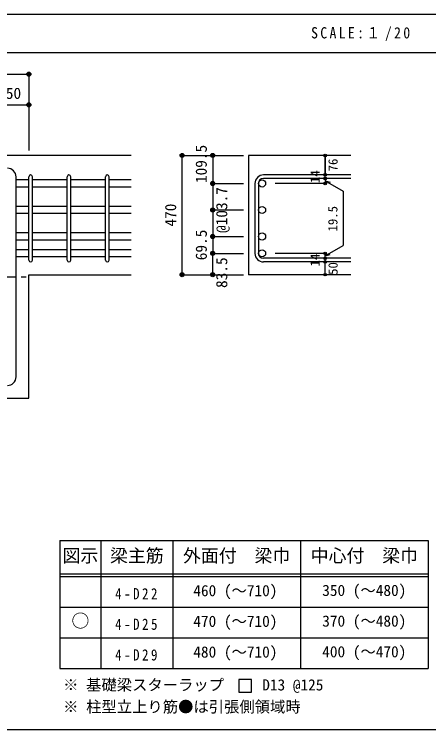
# Model space of a CAD drawing. Units: millimetres at full size, sheet at 1:20; some dimension numbers follow another scale. Extents: x -3982 to 3969, y -2797 to 2801.
# Drawn here: x 786 to 2409, y 2 to 2801 of the extents above; entities that cross this region are included whole.
import ezdxf
from ezdxf.enums import TextEntityAlignment as Align

# ---------------------------------------------------------------- set-up
doc = ezdxf.new("R2010")
doc.units = ezdxf.units.MM
doc.header["$LTSCALE"] = 20
doc.header["$PDMODE"] = 32
doc.header["$PDSIZE"] = 10
doc.linetypes.add('CHAIN1', pattern=[8, 5, -1, 1, -1])
for name, color, linetype in [('6-1_躯体線', 2, 'Continuous'), ('6-4_フープ', 7, 'Continuous'), ('6-5_梁主筋', 7, 'Continuous'), ('6-6_S.T.P.', 7, 'Continuous'), ('6-7_文字', 7, 'Continuous'), ('6-D_寸法', 4, 'Continuous'), ('6-E_枠', 7, 'Continuous'), ('F-0_枠', 6, 'Continuous')]:
    doc.layers.add(name, color=color, linetype=linetype)
doc.styles.add('ＭＳ ゴシック', font='')
doc.styles.get('ＭＳ ゴシック').set_extended_font_data('MS Gothic')

msp = doc.modelspace()

# ---------------------------------------------------------------- linework, layer by layer
at = {"layer": '6-1_躯体線'}
for p, q in [((1243.29, 2248.59), (-106.71, 2248.59)), ((2103.29, 2248.59), (1703.29, 2248.59)), ((1703.29, 2248.59), (1703.29, 1782.09)), ((843.29, 1782.09), (1243.29, 1782.09)), ((843.29, 1298.59), (843.29, 1782.09)), ((2103.29, 1782.09), (1703.29, 1782.09)), ((550.79, 1298.59), (843.29, 1298.59))]:
    msp.add_line(p, q, dxfattribs=at)
at = {"layer": '6-4_フープ'}
msp.add_line((793.29, 1382.09), (793.29, 2165.09), dxfattribs=at)
for centre, start, end in [((759.79, 2165.09), 0, 90), ((759.79, 1382.09), 270, 0)]:
    msp.add_arc(centre, 33.5, start, end, dxfattribs=at)
at = {"layer": '6-5_梁主筋'}
for p, q in [((843.29, 2152.98), (793.29, 2152.98)), ((993.29, 2152.98), (857.29, 2152.98)), ((1143.29, 2152.98), (1007.29, 2152.98)), ((1243.29, 2152.98), (1157.29, 2152.98)), ((843.29, 2124.98), (793.29, 2124.98)), ((993.29, 2124.98), (857.29, 2124.98)), ((1143.29, 2124.98), (1007.29, 2124.98)), ((1243.29, 2124.98), (1157.29, 2124.98)), ((843.29, 2049.28), (793.29, 2049.28)), ((993.29, 2049.28), (857.29, 2049.28)), ((1143.29, 2049.28), (1007.29, 2049.28)), ((1243.29, 2049.28), (1157.29, 2049.28)), ((843.29, 2021.28), (793.29, 2021.28)), ((993.29, 2021.28), (857.29, 2021.28)), ((1143.29, 2021.28), (1007.29, 2021.28)), ((1243.29, 2021.28), (1157.29, 2021.28)), ((843.29, 1945.59), (793.29, 1945.59)), ((993.29, 1945.59), (857.29, 1945.59)), ((1143.29, 1945.59), (1007.29, 1945.59)), ((1243.29, 1945.59), (1157.29, 1945.59)), ((843.29, 1917.59), (793.29, 1917.59)), ((993.29, 1917.59), (857.29, 1917.59)), ((1143.29, 1917.59), (1007.29, 1917.59)), ((1243.29, 1917.59), (1157.29, 1917.59)), ((843.29, 1879.59), (793.29, 1879.59)), ((993.29, 1879.59), (857.29, 1879.59)), ((1143.29, 1879.59), (1007.29, 1879.59)), ((1243.29, 1879.59), (1157.29, 1879.59)), ((843.29, 1851.59), (793.29, 1851.59)), ((993.29, 1851.59), (857.29, 1851.59)), ((1143.29, 1851.59), (1007.29, 1851.59)), ((1243.29, 1851.59), (1157.29, 1851.59))]:
    msp.add_line(p, q, dxfattribs=at)
at = {"layer": '6-5_梁主筋', "color": 3}
for centre in [(1756.29, 2138.98), (1756.29, 2035.28), (1756.29, 1931.59), (1756.29, 1865.59)]:
    msp.add_circle(centre, 14, dxfattribs=at)
at = {"layer": '6-6_S.T.P.'}
for p, q in [((843.29, 1839.09), (843.29, 2165.48)), ((857.29, 1839.09), (857.29, 2165.48)), ((993.29, 1839.09), (993.29, 2165.48)), ((1007.29, 1839.09), (1007.29, 2165.48)), ((1143.29, 1839.09), (1143.29, 2165.48)), ((1157.29, 1839.09), (1157.29, 2165.48)), ((2103.29, 2172.48), (1761.79, 2172.48)), ((2103.29, 2158.48), (1761.79, 2158.48)), ((1728.29, 2138.98), (1728.29, 1865.59)), ((1742.29, 2138.98), (1742.29, 1865.59)), ((2103.29, 1846.09), (1761.79, 1846.09)), ((2103.29, 1832.09), (1761.79, 1832.09))]:
    msp.add_line(p, q, dxfattribs=at)
for centre, radius, start, end in [((850.29, 2165.48), 7, 0, 180), ((850.29, 2165.48), 7, 0, 180), ((850.29, 2165.48), 7, 0, 180), ((850.29, 2165.48), 7, 0, 180), ((1000.29, 2165.48), 7, 0, 180), ((1150.29, 2165.48), 7, 0, 180), ((1761.79, 2138.98), 33.5, 90, 180), ((1761.79, 2138.98), 19.5, 90, 180), ((1761.79, 1865.59), 33.5, 180, 270), ((1761.79, 1865.59), 19.5, 180, 270), ((850.29, 1839.09), 7, 180, 0), ((850.29, 1839.09), 7, 180, 0), ((850.29, 1839.09), 7, 180, 0), ((850.29, 1839.09), 7, 180, 0), ((1000.29, 1839.09), 7, 180, 0), ((1150.29, 1839.09), 7, 180, 0)]:
    msp.add_arc(centre, radius, start, end, dxfattribs=at)
at = {"layer": '6-7_文字'}
msp.add_lwpolyline([(1665.39, 148.48), (1715.39, 148.48), (1715.39, 198.48), (1665.39, 198.48)], close=True, dxfattribs=at)
at = {"layer": '6-D_寸法'}
for p, q in [((-106.71, 2566.62), (843.29, 2566.62)), ((843.29, 2566.62), (843.29, 2446.62)), ((843.29, 2446.62), (843.29, 2268.59)), ((1443.29, 2248.59), (1563.29, 2248.59)), ((1443.29, 2248.59), (1563.29, 2248.59)), ((1443.29, 2248.59), (1563.29, 2248.59)), ((1443.29, 1782.09), (1443.29, 2248.59)), ((1443.29, 1782.09), (1443.29, 2248.59)), ((1563.29, 2248.59), (1683.29, 2248.59)), ((1563.29, 2248.59), (1683.29, 2248.59)), ((1563.29, 2248.59), (1563.29, 2138.98)), ((1563.29, 2248.59), (1683.29, 2248.59)), ((2003.29, 2158.48), (2003.29, 2172.48)), ((2003.29, 2158.48), (2003.29, 2138.98)), ((1563.29, 2138.98), (1683.29, 2138.98)), ((1563.29, 2138.98), (1683.29, 2138.98)), ((2003.29, 2138.98), (1807.2, 2138.98)), ((2003.29, 2148.73), (2073.35, 2108.28)), ((2003.29, 2148.73), (2022.61, 2143.55)), ((2073.35, 2108.28), (2073.35, 1896.29)), ((1563.29, 2035.28), (1683.29, 2035.28)), ((1563.29, 1931.59), (1683.29, 1931.59)), ((1563.29, 1931.59), (1683.29, 1931.59)), ((2003.29, 1855.84), (2073.35, 1896.29)), ((1563.29, 1865.59), (1683.29, 1865.59)), ((1563.29, 1865.59), (1683.29, 1865.59)), ((2003.29, 1865.59), (1807.2, 1865.59)), ((2003.29, 1846.09), (2003.29, 1865.59)), ((2003.29, 1855.84), (2022.61, 1861.02)), ((2003.29, 1832.09), (2003.29, 1846.09)), ((2003.29, 1782.09), (2003.29, 1832.09)), ((1563.29, 1782.09), (1683.29, 1782.09))]:
    msp.add_line(p, q, dxfattribs=at)
at = {"layer": '6-D_寸法', "linetype": 'CHAIN1'}
msp.add_line((-106.71, 1773.59), (843.29, 1773.59), dxfattribs=at)
at = {"layer": '6-D_寸法'}
for points in [[(693.29, 2446.62), (843.29, 2446.62), (843.29, 2268.59)], [(2003.29, 2172.48), (2003.29, 2248.59), (2003.29, 2172.48)], [(1563.29, 2138.98), (1563.29, 2035.28), (1563.29, 1931.59), (1563.29, 1865.59)], [(1443.29, 1782.09), (1563.29, 1782.09), (1563.29, 1865.59)]]:
    msp.add_lwpolyline(points, dxfattribs=at)
for centre, radius in [((843.29, 2566.62), 8), ((843.29, 2566.62), 7.2), ((843.29, 2566.62), 6.4), ((843.29, 2566.62), 5.6), ((843.29, 2566.62), 4.8), ((843.29, 2566.62), 4), ((843.29, 2566.62), 3.2), ((843.29, 2566.62), 2.4), ((843.29, 2566.62), 1.6), ((843.29, 2566.62), 0.8), ((843.29, 2446.62), 8), ((843.29, 2446.62), 7.2), ((843.29, 2446.62), 6.4), ((843.29, 2446.62), 5.6), ((843.29, 2446.62), 4.8), ((843.29, 2446.62), 4), ((843.29, 2446.62), 3.2), ((843.29, 2446.62), 2.4), ((843.29, 2446.62), 1.6), ((843.29, 2446.62), 0.8), ((1443.29, 2248.59), 8), ((1443.29, 2248.59), 7.2), ((1443.29, 2248.59), 6.4), ((1443.29, 2248.59), 5.6), ((1443.29, 2248.59), 4.8), ((1443.29, 2248.59), 4), ((1443.29, 2248.59), 3.2), ((1443.29, 2248.59), 2.4), ((1443.29, 2248.59), 1.6), ((1443.29, 2248.59), 0.8), ((1563.29, 2248.59), 8), ((1563.29, 2248.59), 7.2), ((1563.29, 2248.59), 6.4), ((1563.29, 2248.59), 5.6), ((1563.29, 2248.59), 4.8), ((1563.29, 2248.59), 4), ((1563.29, 2248.59), 3.2), ((1563.29, 2248.59), 2.4), ((1563.29, 2248.59), 1.6), ((1563.29, 2248.59), 0.8), ((2003.29, 2248.59), 4), ((2003.29, 2248.59), 3.6), ((2003.29, 2248.59), 3.2), ((2003.29, 2248.59), 2.8), ((2003.29, 2248.59), 2.4), ((2003.29, 2248.59), 2), ((2003.29, 2248.59), 1.6), ((2003.29, 2248.59), 1.2), ((2003.29, 2248.59), 0.8), ((2003.29, 2248.59), 0.4), ((2003.29, 2172.48), 4), ((2003.29, 2158.48), 4), ((2003.29, 2172.48), 3.6), ((2003.29, 2158.48), 3.6), ((2003.29, 2172.48), 3.2), ((2003.29, 2158.48), 3.2), ((2003.29, 2172.48), 2.8), ((2003.29, 2158.48), 2.8), ((2003.29, 2172.48), 2.4), ((2003.29, 2158.48), 2.4), ((2003.29, 2172.48), 2), ((2003.29, 2158.48), 2), ((2003.29, 2172.48), 1.6), ((2003.29, 2158.48), 1.6), ((2003.29, 2172.48), 1.2), ((2003.29, 2158.48), 1.2), ((2003.29, 2172.48), 0.8), ((2003.29, 2158.48), 0.8), ((2003.29, 2172.48), 0.4), ((2003.29, 2158.48), 0.4), ((1563.29, 2138.98), 8), ((1563.29, 2138.98), 7.2), ((1563.29, 2138.98), 6.4), ((1563.29, 2138.98), 5.6), ((1563.29, 2138.98), 4.8), ((1563.29, 2138.98), 4), ((1563.29, 2138.98), 3.2), ((1563.29, 2138.98), 2.4), ((1563.29, 2138.98), 1.6), ((1563.29, 2138.98), 0.8), ((2003.29, 2138.98), 4), ((2003.29, 2138.98), 3.6), ((2003.29, 2138.98), 3.2), ((2003.29, 2138.98), 2.8), ((2003.29, 2138.98), 2.4), ((2003.29, 2138.98), 2), ((2003.29, 2138.98), 1.6), ((2003.29, 2138.98), 1.2), ((2003.29, 2138.98), 0.8), ((2003.29, 2138.98), 0.4), ((1563.29, 2035.28), 8), ((1563.29, 2035.28), 7.2), ((1563.29, 2035.28), 6.4), ((1563.29, 2035.28), 5.6), ((1563.29, 2035.28), 4.8), ((1563.29, 2035.28), 4), ((1563.29, 2035.28), 3.2), ((1563.29, 2035.28), 2.4), ((1563.29, 2035.28), 1.6), ((1563.29, 2035.28), 0.8), ((1563.29, 1931.59), 8), ((1563.29, 1931.59), 7.2), ((1563.29, 1931.59), 6.4), ((1563.29, 1931.59), 5.6), ((1563.29, 1931.59), 4.8), ((1563.29, 1931.59), 4), ((1563.29, 1931.59), 3.2), ((1563.29, 1931.59), 2.4), ((1563.29, 1931.59), 1.6), ((1563.29, 1931.59), 0.8), ((1563.29, 1865.59), 8), ((1563.29, 1865.59), 7.2), ((1563.29, 1865.59), 6.4), ((1563.29, 1865.59), 5.6), ((1563.29, 1865.59), 4.8), ((1563.29, 1865.59), 4), ((1563.29, 1865.59), 3.2), ((1563.29, 1865.59), 2.4), ((1563.29, 1865.59), 1.6), ((1563.29, 1865.59), 0.8), ((2003.29, 1865.59), 4), ((2003.29, 1846.09), 4), ((2003.29, 1865.59), 3.6), ((2003.29, 1846.09), 3.6), ((2003.29, 1865.59), 3.2), ((2003.29, 1846.09), 3.2), ((2003.29, 1865.59), 2.8), ((2003.29, 1846.09), 2.8), ((2003.29, 1865.59), 2.4), ((2003.29, 1846.09), 2.4), ((2003.29, 1865.59), 2), ((2003.29, 1846.09), 2), ((2003.29, 1865.59), 1.6), ((2003.29, 1846.09), 1.6), ((2003.29, 1865.59), 1.2), ((2003.29, 1846.09), 1.2), ((2003.29, 1865.59), 0.8), ((2003.29, 1865.59), 0.4), ((2003.29, 1832.09), 4), ((2003.29, 1832.09), 3.6), ((2003.29, 1832.09), 3.2), ((2003.29, 1832.09), 2.8), ((2003.29, 1832.09), 2.4), ((2003.29, 1832.09), 2), ((2003.29, 1832.09), 1.6), ((2003.29, 1832.09), 1.2), ((2003.29, 1846.09), 0.8), ((2003.29, 1832.09), 0.8), ((2003.29, 1846.09), 0.4), ((2003.29, 1832.09), 0.4), ((1443.29, 1782.09), 8), ((1443.29, 1782.09), 7.2), ((1443.29, 1782.09), 6.4), ((1443.29, 1782.09), 5.6), ((1443.29, 1782.09), 4.8), ((1443.29, 1782.09), 4), ((1443.29, 1782.09), 3.2), ((1443.29, 1782.09), 2.4), ((1443.29, 1782.09), 1.6), ((1443.29, 1782.09), 0.8), ((1563.29, 1782.09), 8), ((1563.29, 1782.09), 7.2), ((1563.29, 1782.09), 6.4), ((1563.29, 1782.09), 5.6), ((1563.29, 1782.09), 4.8), ((1563.29, 1782.09), 4), ((1563.29, 1782.09), 3.2), ((1563.29, 1782.09), 2.4), ((1563.29, 1782.09), 1.6), ((1563.29, 1782.09), 0.8), ((2003.29, 1782.09), 4), ((2003.29, 1782.09), 3.6), ((2003.29, 1782.09), 3.2), ((2003.29, 1782.09), 2.8), ((2003.29, 1782.09), 2.4), ((2003.29, 1782.09), 2), ((2003.29, 1782.09), 1.6), ((2003.29, 1782.09), 1.2), ((2003.29, 1782.09), 0.8), ((2003.29, 1782.09), 0.4)]:
    msp.add_circle(centre, radius, dxfattribs=at)
at = {"layer": '6-D_寸法', "color": 7}
for p in [(843.29, 2566.62), (843.29, 2446.62), (1443.29, 2248.59), (1563.29, 2248.59), (2003.29, 2248.59), (2003.29, 2172.48), (2003.29, 2158.48), (1563.29, 2138.98), (2003.29, 2138.98), (1563.29, 2035.28), (1563.29, 1931.59), (1563.29, 1931.59), (1563.29, 1865.59), (1563.29, 1865.59), (2003.29, 1865.59), (2003.29, 1865.59), (2003.29, 1846.09), (2003.29, 1832.09), (1443.29, 1782.09), (1563.29, 1782.09), (2003.29, 1782.09)]:
    msp.add_point(p, dxfattribs=at)
at = {"layer": '6-E_枠', "color": 3}
for p, q in [((965.14, 741.92), (965.14, 241.92)), ((965.14, 741.92), (2406.83, 741.92)), ((2406.83, 741.92), (2406.83, 241.92)), ((965.14, 241.92), (2406.83, 241.92))]:
    msp.add_line(p, q, dxfattribs=at)
at = {"layer": '6-E_枠'}
for p, q in [((1125.14, 741.92), (1125.14, 241.92)), ((1406.83, 741.92), (1406.83, 241.92)), ((1906.83, 741.92), (1906.83, 241.92)), ((965.14, 611.92), (2406.83, 611.92)), ((965.14, 601.92), (2406.83, 601.92)), ((965.14, 481.92), (2406.83, 481.92)), ((965.14, 361.92), (2406.83, 361.92))]:
    msp.add_line(p, q, dxfattribs=at)
at = {"layer": 'F-0_枠'}
msp.add_line((-3981.92, 2800.77), (3969.4, 2800.77), dxfattribs=at)
at = {"layer": 'F-0_枠', "color": 2}
for p, q in [((-3981.92, 2650.77), (2482.4, 2650.77)), ((2482.4, 1.97), (-3981.92, 1.97))]:
    msp.add_line(p, q, dxfattribs=at)

# ---------------------------------------------------------------- texts
at = {"layer": '6-7_文字', "color": 2, "style": 'ＭＳ ゴシック'}
for s, p in [('図示', (975.14, 641.92)), ('梁主筋', (1160.98, 641.92)), ('外面付\u3000梁巾', (1446.83, 641.92)), ('中心付\u3000梁巾', (1946.83, 641.92)), ('○', (1010.14, 386.92))]:
    msp.add_text(s, height=51.32, dxfattribs=at).set_placement(p, align=Align.BOTTOM_LEFT)
at = {"layer": '6-7_文字', "style": 'ＭＳ ゴシック'}
for s, p in [('460 (～710)', (1487.14, 510.92)), ('350 (～480)', (1991.83, 511.92)), ('470 (～710)', (1487.14, 390.92)), ('370 (～480)', (1991.83, 391.92)), ('480 (～710)', (1487.14, 270.92)), ('400 (～470)', (1991.83, 271.92)), ('※ 基礎梁スターラップ     D13 @125', (977.51, 142.2)), ('※ 柱型立上り筋●は引張側領域時', (977.51, 56.53))]:
    msp.add_text(s, height=43.99, dxfattribs=at).set_placement(p, align=Align.BOTTOM_LEFT)
at = {"layer": '6-7_文字', "color": 2, "insert": (1948.17, 2695.77), "char_height": 43.99, "attachment_point": 7, "style": 'ＭＳ ゴシック'}
msp.add_mtext('\\T1.34;\\W0.9;SCALE:１/20', dxfattribs=at)
at = {"layer": '6-7_文字', "char_height": 43.99, "attachment_point": 7, "style": 'ＭＳ ゴシック'}
for s, insert in [('\\T1.38;\\W0.85;4-D22', (1180.98, 511.92)), ('\\T1.38;\\W0.85;4-D25', (1180.98, 391.92)), ('\\T1.38;\\W0.85;4-D29', (1180.98, 271.92))]:
    msp.add_mtext(s, dxfattribs=dict(at, insert=insert))
at = {"layer": '6-D_寸法', "style": 'ＭＳ ゴシック'}
msp.add_text('150', height=43.99, dxfattribs=at).set_placement((723.29, 2456.62), align=Align.BOTTOM_LEFT)
for s, height, p in [('109.5', 43.99, (1553.18, 2140.56)), ('76', 36.66, (2063.27, 2186.33)), ('14', 36.66, (1993.29, 2140.55)), ('@103.7', 43.99, (1633.29, 1945.28)), ('470', 43.99, (1433.29, 1970.34)), ('19.5', 36.66, (2062.45, 1951.08)), ('69.5', 43.99, (1553.29, 1838.59)), ('14', 36.66, (1992.63, 1814.42)), ('83.5', 43.99, (1633.29, 1730.09)), ('50', 36.66, (2063.36, 1781.29))]:
    msp.add_text(s, height=height, rotation=90, dxfattribs=at).set_placement(p, align=Align.BOTTOM_LEFT)

doc.saveas('drawing.dxf')
